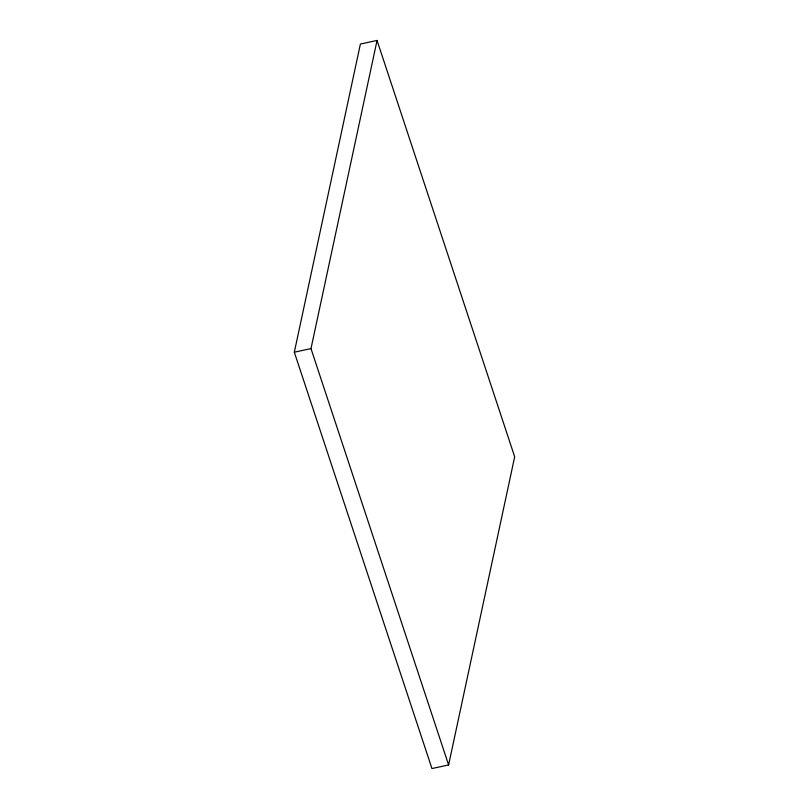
<?xml version="1.0" encoding="UTF-8"?>
<svg xmlns="http://www.w3.org/2000/svg" width="809" height="809" viewBox="0 0 809 809"><rect width="100%" height="100%" fill="white"/><g stroke="black" fill="none" stroke-linecap="round" stroke-linejoin="round"><path stroke-width="1.21" d="M294.324 352.198L360.389 44.04L377.055 40.45L514.676 456.802L448.611 764.96L431.945 768.55L294.324 352.198L310.99 348.608L377.055 40.45M310.99 348.608L448.611 764.96"/></g></svg>
